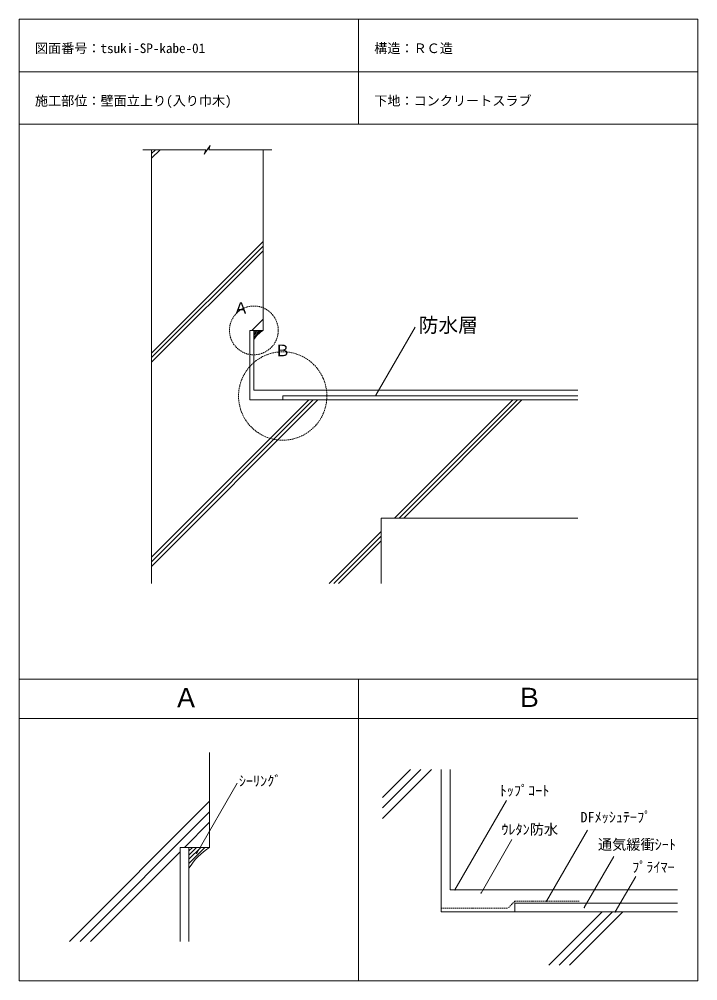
# Model space of a CAD drawing. Units: millimetres, scale not verified. Extents: x -517 to 518, y -673 to 792.
import ezdxf
from ezdxf.enums import TextEntityAlignment as Align

# ---------------------------------------------------------------- set-up
doc = ezdxf.new("R2010")
doc.units = ezdxf.units.MM
doc.header["$PDMODE"] = 32
doc.header["$PDSIZE"] = 0.8
doc.linetypes.add('DASHED2', pattern=[3, 2, -1])
doc.layers.add('0-0', color=7, linetype='Continuous', lineweight=13)
doc.styles.add('ＭＳ ゴシック', font='')
doc.styles.get('ＭＳ ゴシック').set_extended_font_data('MS Gothic')

msp = doc.modelspace()

# ---------------------------------------------------------------- linework, layer by layer
at = {"layer": '0-0'}
for p, q in [((-516.864, 792.357), (-516.864, -673.469)), ((-516.864, 792.357), (517.853, 792.357)), ((0.494, 792.357), (0.494, 632.357)), ((517.853, 792.357), (517.853, -673.469)), ((-516.864, 712.357), (517.853, 712.357)), ((-516.864, 632.357), (517.853, 632.357)), ((-328.223, 593.433), (-232.368, 593.433)), ((-315.075, 593.433), (-315.075, -68.008)), ((-315.075, 580.523), (-302.165, 593.433)), ((-315.075, 587.594), (-309.236, 593.433)), ((-315.075, 580.523), (-302.165, 593.433)), ((-315.075, 587.594), (-309.236, 593.433)), ((-225.576, 599.986), (-234.753, 586.879)), ((-234.753, 586.879), (-232.368, 593.433)), ((-225.576, 599.986), (-227.961, 593.433)), ((-227.961, 593.433), (-131.565, 593.433)), ((-145.075, 317.992), (-145.075, 593.433)), ((-315.075, 283.539), (-145.075, 453.539)), ((-315.075, 283.539), (-145.075, 453.539)), ((-315.075, 276.467), (-145.075, 446.467)), ((-315.075, 276.467), (-145.075, 446.467)), ((-315.075, 269.396), (-145.075, 439.396)), ((-315.075, 269.396), (-145.075, 439.396)), ((-162.207, 317.992), (-145.075, 335.125)), ((27.173, 219.492), (86.931, 322.996)), ((-145.075, 317.992), (-165.075, 317.992)), ((-165.075, 211.992), (-165.075, 317.992)), ((-315.075, -41.731), (-61.352, 211.992)), ((-315.075, -34.66), (-68.423, 211.992)), ((-315.075, -27.588), (-75.494, 211.992)), ((-315.075, -41.731), (-61.352, 211.992)), ((-315.075, -34.66), (-68.423, 211.992)), ((-315.075, -27.588), (-75.494, 211.992)), ((-165.075, 211.992), (334.925, 211.992)), ((55.633, 31.992), (235.633, 211.992)), ((55.633, 31.992), (235.633, 211.992)), ((62.704, 31.992), (242.704, 211.992)), ((62.704, 31.992), (242.704, 211.992)), ((69.775, 31.992), (249.775, 211.992)), ((69.775, 31.992), (249.775, 211.992)), ((34.925, 31.992), (334.925, 31.992)), ((34.925, 31.992), (34.925, -68.008)), ((-44.367, -68.008), (34.925, 11.285)), ((-44.367, -68.008), (34.925, 11.285)), ((-37.296, -68.008), (34.925, 4.213)), ((-37.296, -68.008), (34.925, 4.213)), ((-30.225, -68.008), (34.925, -2.858)), ((-30.225, -68.008), (34.925, -2.858)), ((-516.864, -213.469), (517.853, -213.469)), ((0.494, -213.469), (0.494, -673.469)), ((-516.864, -273.469), (517.853, -273.469)), ((-226.48, -470.26), (-226.48, -325.344)), ((37.156, -425.999), (111.68, -351.475)), ((37.156, -410.089), (95.77, -351.475)), ((37.156, -394.179), (79.86, -351.475)), ((126.577, -568.626), (126.577, -351.475)), ((-246.202, -479.013), (-184.639, -372.382)), ((-439.994, -613.406), (-226.48, -399.891)), ((147.559, -534.876), (226.271, -398.543)), ((-424.085, -613.406), (-226.48, -415.801)), ((-265.029, -470.26), (-226.48, -431.711)), ((286.924, -552.126), (349.503, -443.736)), ((187.423, -539.771), (234.44, -458.335)), ((-408.175, -613.406), (-271.48, -476.711)), ((-226.48, -470.26), (-271.48, -470.26)), ((-271.48, -613.406), (-271.48, -470.26)), ((344.834, -561.876), (389.736, -484.104)), ((391.812, -568.626), (423.177, -514.301)), ((126.577, -568.626), (486.749, -568.626)), ((290.608, -649.844), (371.826, -568.626)), ((306.518, -649.844), (387.736, -568.626)), ((322.428, -649.844), (403.646, -568.626)), ((-516.864, -673.469), (517.853, -673.469))]:
    msp.add_line(p, q, dxfattribs=at)
at = {"layer": '0-0', "color": 4}
for p, q in [((-159.075, 317.992), (-159.075, 226.992)), ((-159.075, 226.992), (334.925, 226.992)), ((140.077, -351.475), (140.077, -534.876)), ((-257.98, -470.26), (-257.98, -613.406)), ((140.077, -534.876), (486.749, -534.876))]:
    msp.add_line(p, q, dxfattribs=at)
at = {"layer": '0-0', "color": 2}
for p, q in [((-159.075, 307.153), (-148.235, 317.992)), ((-159.075, 309.982), (-151.064, 317.992)), ((-159.075, 312.81), (-153.892, 317.992)), ((-159.075, 315.638), (-156.721, 317.992)), ((-145.986, 317.413), (-145.407, 317.992)), ((-159.075, 304.325), (-158.496, 304.904)), ((-257.98, -494.648), (-233.592, -470.26)), ((-257.98, -488.284), (-239.956, -470.26)), ((-257.98, -481.92), (-246.32, -470.26)), ((-257.98, -475.556), (-252.684, -470.26)), ((-228.531, -471.562), (-227.228, -470.26)), ((-257.98, -501.012), (-256.678, -499.709))]:
    msp.add_line(p, q, dxfattribs=at)
at = {"layer": '0-0', "color": 3}
for p, q in [((-115.075, 217.992), (334.925, 217.992)), ((-115.075, 217.992), (-115.075, 211.992)), ((239.077, -555.126), (486.749, -555.126)), ((239.077, -555.126), (239.077, -568.626))]:
    msp.add_line(p, q, dxfattribs=at)
at = {"layer": '0-0', "color": 5, "linetype": 'DASHED2'}
for p, q in [((239.077, -552.126), (228.577, -562.626)), ((239.077, -552.126), (338.038, -552.126)), ((126.577, -562.626), (228.577, -562.626))]:
    msp.add_line(p, q, dxfattribs=at)
at = {"layer": '0-0', "color": 1, "linetype": 'DASHED2'}
for centre, radius in [((-159.075, 317.992), 37.147), ((-115.075, 217.992), 67.35)]:
    msp.add_circle(centre, radius, dxfattribs=at)
at = {"layer": '0-0', "color": 2}
for centre, radius in [((-122.446, 281.364), 43.054), ((-175.567, -552.673), 96.872)]:
    msp.add_arc(centre, radius, 121.70697, 148.29303, dxfattribs=at)
at = {"layer": '0-0'}
for p in [(27.173, 219.492), (-246.202, -479.013), (147.559, -534.876), (187.423, -539.771), (286.924, -552.126), (344.834, -561.876), (391.812, -568.626)]:
    msp.add_point(p, dxfattribs=at)

# ---------------------------------------------------------------- texts
at = {"layer": '0-0', "style": 'ＭＳ ゴシック'}
for s, height, p in [('図面番号：tsuki-SP-kabe-01', 14.66, (-492.864, 736.357)), ('構造：ＲＣ造', 14.66, (24.494, 736.357)), ('施工部位：壁面立上り(入り巾木)', 14.66, (-492.864, 656.357)), ('下地：コンクリートスラブ', 14.66, (24.494, 656.357)), ('Ａ', 17.6, (-190.637, 338.044)), ('防水層', 21.99, (92.394, 308.425)), ('Ｂ', 17.6, (-127.366, 273.304)), ('Ａ', 29.33, (-282.268, -265.32)), ('Ｂ', 29.33, (240.689, -264.973)), ('ｼｰﾘﾝｸﾞ', 15.85, (-181.915, -381.474)), ('ﾄｯﾌﾟｺｰﾄ', 15.85, (215.88, -396.195)), ('DFﾒｯｼｭﾃｰﾌﾟ', 15.85, (338.923, -436.72)), ('ｳﾚﾀﾝ防水', 15.85, (218.35, -455.447)), ('通気緩衝ｼｰﾄ', 15.85, (365.61, -478.439)), ('ﾌﾟﾗｲﾏｰ', 15.85, (417.772, -512.941))]:
    msp.add_text(s, height=height, dxfattribs=at).set_placement(p, align=Align.BOTTOM_LEFT)

doc.saveas('drawing.dxf')
